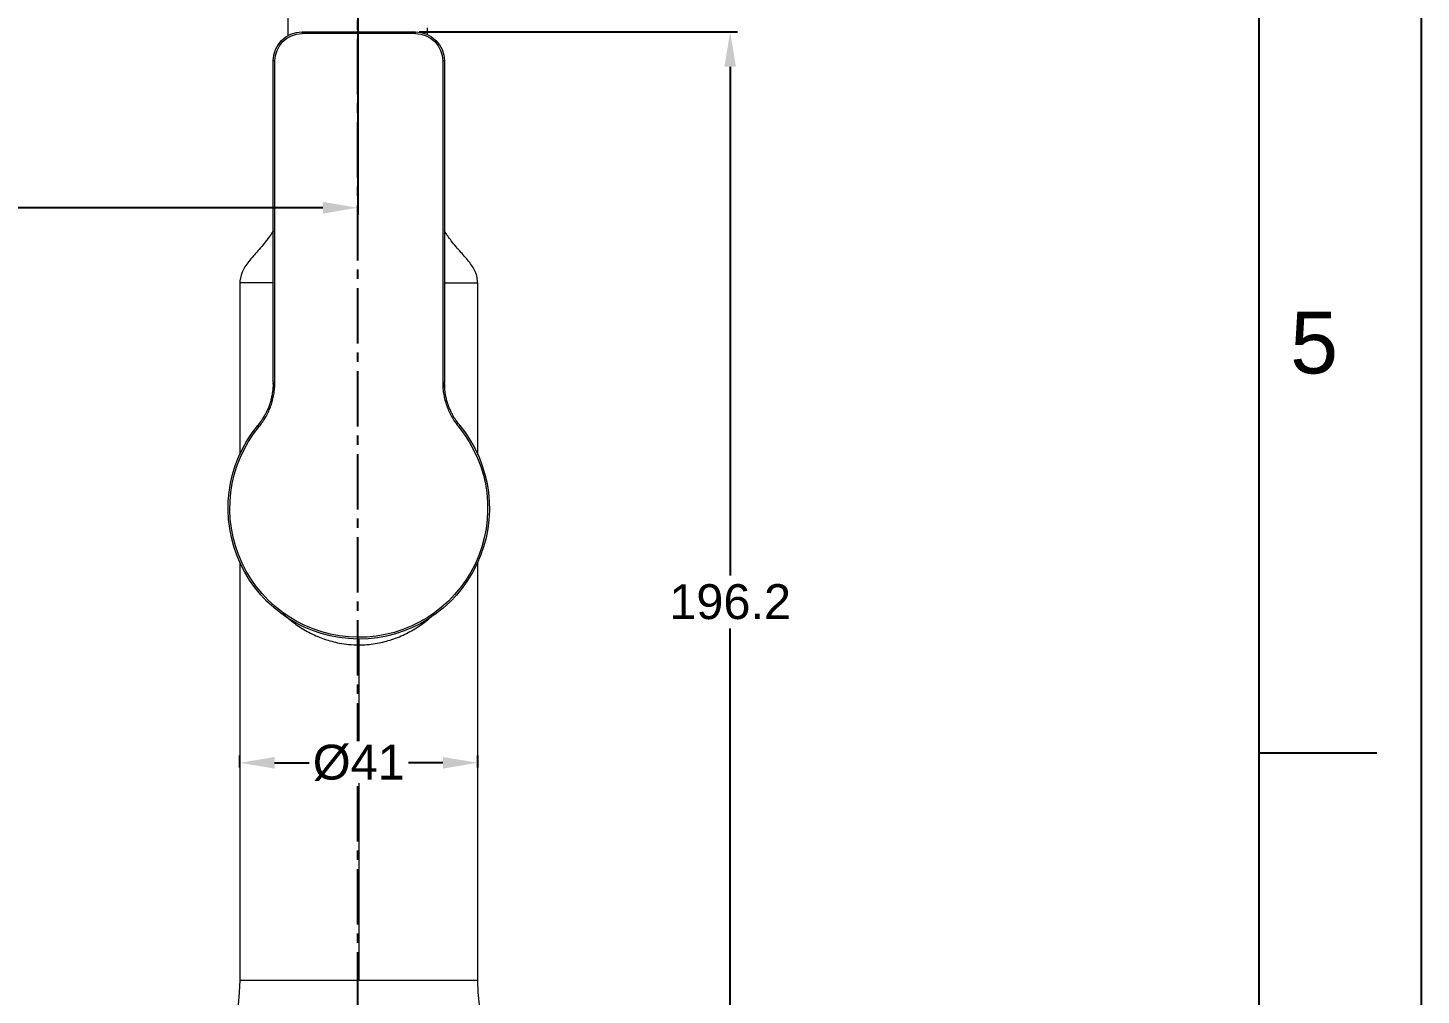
# Model space of a CAD drawing. Header units: millimetres. Extents: x 7392 to 8221, y 1108 to 2280.
# Drawn here: x 7980.7 to 8220.6, y 1512.7 to 1679.2 of the extents above; entities that cross this region are included whole.
import ezdxf

# ---------------------------------------------------------------- set-up
doc = ezdxf.new("R2010")
doc.units = ezdxf.units.MM
doc.linetypes.add('CENTER2', pattern=[28.575, 19.05, -3.175, 3.175, -3.175])
doc.layers.add('CENTER', color=1, linetype='CENTER2')
doc.layers.add('DIM', color=3, linetype='Continuous', lineweight=9)
doc.styles.get("Standard").update_dxf_attribs({"font": 'arial.ttf'})
doc.dimstyles.new('사본(2) STANDARD', dxfattribs={"dimscale": 0, "dimtxt": 4, "dimasz": 4, "dimexe": 1.25, "dimexo": 0.625, "dimgap": 1.5, "dimtad": 3, "dimtih": 1, "dimtoh": 1, "dimdec": 1, "dimzin": 9, "dimdsep": 46, "dimtxsty": 'Standard', "dimcen": 2.5, "dimclrd": 3, "dimclre": 3, "dimclrt": 4, "dimadec": 0, "dimazin": 0, "dimtfac": 1, "dimtdec": 1, "dimtmove": 0, "dimatfit": 3, "dimfxl": 1.25, "dimtfill": 1, "dimtolj": 1, "dimtzin": 0, "dimarcsym": 0})

# ---------------------------------------------------------------- blocks, each defined once
blk = doc.blocks.new('*D20')
at = {"layer": 'Defpoints', "color": 0, "transparency": 16777216}
for p in [(7935.48, 1935.95), (7751.8, 1482.3), (8011.9, 1482.3)]:
    blk.add_point(p, dxfattribs=at)
at = {"layer": 'DIM', "color": 3, "lineweight": -2, "transparency": 16777216}
for p, q in [((7934.85, 1935.95), (7750.55, 1935.95)), ((7751.8, 1929.95), (7751.8, 1713.69)), ((7751.8, 1488.3), (7751.8, 1704.56)), ((8011.28, 1482.3), (7750.55, 1482.3))]:
    blk.add_line(p, q, dxfattribs=at)
at = {"layer": 'DIM', "color": 3, "transparency": 16777216}
for points in [[(7750.8, 1929.95), (7752.8, 1929.95), (7751.8, 1935.95)], [(7750.8, 1488.3), (7752.8, 1488.3), (7751.8, 1482.3)]]:
    blk.add_solid(points, dxfattribs=at)
at = {"layer": 'DIM', "color": 4, "transparency": 16777216, "insert": (7751.8, 1709.12), "char_height": 6, "attachment_point": 5, "bg_fill": 3, "box_fill_scale": 1.1, "bg_fill_color": 256, "bg_fill_true_color": 13158600, "bg_fill_transparency": 0}
blk.add_mtext('\\A1;453.7', dxfattribs=at)
blk = doc.blocks.new('*D24')
at = {"layer": 'Defpoints', "color": 0, "transparency": 16777216}
for p in [(8058.15, 1552.7), (8017.15, 1551.26), (8058.15, 1551.26)]:
    blk.add_point(p, dxfattribs=at)
at = {"layer": 'DIM', "color": 3, "lineweight": -2, "transparency": 16777216}
for p, q in [((8017.15, 1551.88), (8017.15, 1553.95)), ((8023.15, 1552.7), (8029.17, 1552.7)), ((8052.15, 1552.7), (8046.14, 1552.7)), ((8058.15, 1551.88), (8058.15, 1553.95))]:
    blk.add_line(p, q, dxfattribs=at)
at = {"layer": 'DIM', "color": 3, "transparency": 16777216}
for points in [[(8023.15, 1553.7), (8023.15, 1551.7), (8017.15, 1552.7)], [(8052.15, 1553.7), (8052.15, 1551.7), (8058.15, 1552.7)]]:
    blk.add_solid(points, dxfattribs=at)
at = {"layer": 'DIM', "color": 4, "transparency": 16777216, "insert": (8037.65, 1552.7), "char_height": 6, "attachment_point": 5, "bg_fill": 3, "box_fill_scale": 1.1, "bg_fill_color": 256, "bg_fill_true_color": 13158600, "bg_fill_transparency": 0}
blk.add_mtext('\\A1;%%C41', dxfattribs=at)
blk = doc.blocks.new('*D25')
at = {"layer": 'Defpoints', "color": 0, "transparency": 16777216}
for p in [(8047.4, 1678.5), (8063.4, 1482.3), (8101.61, 1482.3)]:
    blk.add_point(p, dxfattribs=at)
at = {"layer": 'DIM', "color": 3, "lineweight": -2, "transparency": 16777216}
for p, q in [((8048.03, 1678.5), (8102.86, 1678.5)), ((8101.61, 1672.5), (8101.61, 1584.96)), ((8101.61, 1488.3), (8101.61, 1575.83)), ((8064.03, 1482.3), (8102.86, 1482.3))]:
    blk.add_line(p, q, dxfattribs=at)
at = {"layer": 'DIM', "color": 3, "transparency": 16777216}
for points in [[(8100.61, 1672.5), (8102.61, 1672.5), (8101.61, 1678.5)], [(8100.61, 1488.3), (8102.61, 1488.3), (8101.61, 1482.3)]]:
    blk.add_solid(points, dxfattribs=at)
at = {"layer": 'DIM', "color": 4, "transparency": 16777216, "insert": (8101.61, 1580.4), "char_height": 6, "attachment_point": 5, "bg_fill": 3, "box_fill_scale": 1.1, "bg_fill_color": 256, "bg_fill_true_color": 13158600, "bg_fill_transparency": 0}
blk.add_mtext('\\A1;196.2', dxfattribs=at)
blk = doc.blocks.new('*D26')
at = {"layer": 'Defpoints', "color": 0, "transparency": 16777216}
for p in [(7808.41, 1714.73), (8037.48, 1714.73), (8037.48, 1648.24)]:
    blk.add_point(p, dxfattribs=at)
at = {"layer": 'DIM', "color": 3, "lineweight": -2, "transparency": 16777216}
for p, q in [((7808.41, 1714.11), (7808.41, 1646.99)), ((8037.48, 1714.11), (8037.48, 1646.99)), ((7814.41, 1648.24), (7914.76, 1648.24)), ((8031.48, 1648.24), (7931.13, 1648.24))]:
    blk.add_line(p, q, dxfattribs=at)
at = {"layer": 'DIM', "color": 3, "transparency": 16777216}
for points in [[(7814.41, 1649.24), (7814.41, 1647.24), (7808.41, 1648.24)], [(8031.48, 1649.24), (8031.48, 1647.24), (8037.48, 1648.24)]]:
    blk.add_solid(points, dxfattribs=at)
at = {"layer": 'DIM', "color": 4, "transparency": 16777216, "insert": (7922.94, 1648.24), "char_height": 6, "attachment_point": 5, "bg_fill": 3, "box_fill_scale": 1.1, "bg_fill_color": 256, "bg_fill_true_color": 13158600, "bg_fill_transparency": 0}
blk.add_mtext('\\A1;229', dxfattribs=at)

msp = doc.modelspace()

# ---------------------------------------------------------------- linework, layer by layer
at = {"color": 7, "linetype": 'Continuous'}
for p, q in [((8220.61, 2279.55), (8220.61, 1108.21)), ((8192.72, 1136.1), (8192.72, 2251.66)), ((8192.72, 1554.43), (8212.99, 1554.43))]:
    msp.add_line(p, q, dxfattribs=at)
at = {"linetype": 'Continuous', "lineweight": 18, "extrusion": (-1.22465e-16, -1, 0)}
for p, q in [((8025.48, 1677.87), (8025.48, 1821.95)), ((8027.9, 1678.5), (8047.4, 1678.5)), ((8049.48, 1678.05), (8049.48, 1679.2)), ((8022.9, 1618.19), (8022.9, 1673.5)), ((8052.4, 1673.5), (8052.4, 1618.18)), ((8017.15, 1635.3), (8017.15, 1605.77)), ((8058.15, 1605.77), (8058.15, 1635.3)), ((8022.9, 1618.19), (8023.2, 1618.19)), ((8017.15, 1587.22), (8017.15, 1515.3)), ((8058.15, 1515.3), (8058.15, 1587.22))]:
    msp.add_line(p, q, dxfattribs=at)
at = {"linetype": 'Continuous', "lineweight": 13, "extrusion": (-1.22465e-16, -1, 0)}
for p, q in [((8027.9, 1678.5), (8027.9, 1678.2)), ((8047.4, 1678.2), (8027.9, 1678.2)), ((8047.4, 1678.2), (8047.4, 1678.5)), ((8023.2, 1673.5), (8022.9, 1673.5)), ((8023.2, 1618.19), (8023.2, 1673.5)), ((8052.4, 1673.5), (8052.1, 1673.5)), ((8052.1, 1673.5), (8052.1, 1618.18)), ((8022.9, 1635.3), (8017.15, 1635.3)), ((8052.4, 1635.3), (8058.15, 1635.3)), ((8052.4, 1618.18), (8052.1, 1618.18)), ((8037.65, 1573), (8037.65, 1515.3)), ((8017.15, 1515.3), (8037.65, 1515.3)), ((8037.65, 1515.3), (8058.15, 1515.3))]:
    msp.add_line(p, q, dxfattribs=at)
at = {"linetype": 'Continuous', "lineweight": 18, "extrusion": (0, 0, -1)}
for centre, radius, start, end in [((-8027.9, 1673.5), 5, 0, 90), ((-8047.4, 1673.5), 5, 90, 180), ((-8037.65, 1596.5), 22.5, 270.4606, 39.3249), ((-8037.65, 1596.5), 22.5, 140.6751, 270), ((-8037.65, 1596.5), 22.5, 270, 270.4606)]:
    msp.add_arc(centre, radius, start, end, dxfattribs=at)
at = {"linetype": 'Continuous', "lineweight": 13, "extrusion": (0, 0, -1)}
for centre, radius, start, end in [((-8027.9, 1673.5), 4.7, 0, 90), ((-8047.4, 1673.5), 4.7, 90, 180), ((-8037.65, 1596.5), 22.2, 270.4606, 39.3249), ((-8037.65, 1596.5), 22.2, 140.6751, 270.4606)]:
    msp.add_arc(centre, radius, start, end, dxfattribs=at)
at = {"linetype": 'Continuous', "lineweight": 18}
for points, knots in [([(8022.96, 1644.34), (8022.65, 1643.83), (8021.82, 1642.6), (8020.33, 1640.86), (8018.72, 1639.08), (8017.41, 1637.21), (8017.17, 1635.82), (8017.16, 1635.1)], [0, 0, 0, 0, 0.161148, 0.397902, 0.619076, 0.813487, 1, 1, 1, 1]), ([(8058.15, 1635.1), (8058.14, 1635.79), (8057.93, 1637.11), (8056.73, 1638.91), (8055.19, 1640.62), (8053.65, 1642.38), (8052.76, 1643.67), (8052.4, 1644.26)], [0, 0, 0, 0, 0.179667, 0.365237, 0.574919, 0.809965, 1, 1, 1, 1]), ([(8022.9, 1618.19), (8022.9, 1618.07), (8022.9, 1617.76), (8022.87, 1617.25), (8022.81, 1616.64), (8022.71, 1616.01), (8022.57, 1615.34), (8022.38, 1614.66), (8022.15, 1613.98), (8021.87, 1613.32), (8021.56, 1612.69), (8021.22, 1612.11), (8020.87, 1611.58), (8020.55, 1611.13), (8020.34, 1610.86), (8020.25, 1610.75)], [0, 0, 0, 0, 0.043837, 0.114379, 0.190639, 0.270395, 0.35463, 0.44372, 0.534416, 0.623909, 0.71051, 0.793868, 0.87409, 0.9477, 1, 1, 1, 1]), ([(8022.9, 1617.98), (8022.9, 1617.97), (8022.9, 1617.95), (8022.91, 1617.93), (8022.91, 1617.92), (8022.91, 1617.91), (8022.91, 1617.9), (8022.91, 1617.9), (8022.91, 1617.9), (8022.91, 1617.91), (8022.92, 1617.92), (8022.92, 1617.93), (8022.92, 1617.95), (8022.93, 1617.98), (8022.93, 1618.03), (8022.94, 1618.08), (8022.95, 1618.12), (8022.95, 1618.14)], [0, 0, 0, 0, 0.078285, 0.147397, 0.207977, 0.261506, 0.310585, 0.357809, 0.405527, 0.456168, 0.512403, 0.576318, 0.648922, 0.730918, 0.822988, 0.925813, 1, 1, 1, 1]), ([(8055.06, 1610.75), (8055, 1610.82), (8054.87, 1610.99), (8054.66, 1611.27), (8054.41, 1611.61), (8054.16, 1612), (8053.9, 1612.44), (8053.63, 1612.94), (8053.35, 1613.52), (8053.1, 1614.16), (8052.87, 1614.83), (8052.7, 1615.49), (8052.58, 1616.1), (8052.5, 1616.65), (8052.45, 1617.14), (8052.42, 1617.57), (8052.41, 1617.92), (8052.4, 1618.11), (8052.4, 1618.18)], [0, 0, 0, 0, 0.032825, 0.079759, 0.13134, 0.188298, 0.251365, 0.321968, 0.402107, 0.489265, 0.578931, 0.665276, 0.742977, 0.811454, 0.871866, 0.925572, 0.973946, 1, 1, 1, 1]), ([(8052.4, 1617.98), (8052.4, 1617.68), (8052.42, 1617.38), (8052.44, 1617.07), (8052.44, 1617.06), (8052.44, 1617.06)], [0, 0, 0, 0, 0.995768, 0.995768, 1, 1, 1, 1]), ([(8020.33, 1610.86), (8020.33, 1610.85), (8020.32, 1610.84), (8020.29, 1610.81), (8020.29, 1610.8), (8020.27, 1610.78), (8020.26, 1610.77), (8020.25, 1610.75)], [0, 0, 0, 0, 0.5, 0.5, 0.75, 0.75, 1, 1, 1, 1]), ([(8021.34, 1611.99), (8021.39, 1612.04), (8021.49, 1612.15), (8021.6, 1612.26), (8021.65, 1612.31)], [0, 0, 0, 0, 0.524, 1, 1, 1, 1]), ([(8055.06, 1610.75), (8055.05, 1610.77), (8055.04, 1610.78), (8055.02, 1610.8), (8055.01, 1610.81), (8054.99, 1610.84), (8054.98, 1610.85), (8054.97, 1610.86)], [0, 0, 0, 0, 0.25, 0.25, 0.5, 0.5, 1, 1, 1, 1])]:
    msp.add_open_spline(points, degree=3, knots=knots, dxfattribs=at)
for points in [[(8020.48, 1610.56), (8020.71, 1610.84), (8021.13, 1611.41), (8021.69, 1612.29), (8022.15, 1613.2), (8022.53, 1614.13), (8022.83, 1615.09), (8023.04, 1616.09), (8023.17, 1617.12), (8023.2, 1617.83), (8023.2, 1618.19)], [(8022.9, 1617.98), (8022.9, 1617.67), (8022.89, 1617.36), (8022.86, 1617.05)], [(8022.9, 1618.19), (8022.9, 1618.15), (8022.9, 1618.1), (8022.9, 1618.03), (8022.9, 1617.99), (8022.9, 1617.98)], [(8052.1, 1618.18), (8052.1, 1617.83), (8052.13, 1617.12), (8052.27, 1616.09), (8052.48, 1615.09), (8052.78, 1614.13), (8053.16, 1613.2), (8053.62, 1612.29), (8054.17, 1611.41), (8054.6, 1610.84), (8054.83, 1610.56)], [(8052.4, 1617.98), (8052.4, 1617.99), (8052.4, 1618.02), (8052.4, 1618.1), (8052.4, 1618.15), (8052.4, 1618.18)], [(8020.91, 1611.61), (8020.73, 1611.35), (8020.54, 1611.1), (8020.33, 1610.86)], [(8054.4, 1611.61), (8054.58, 1611.35), (8054.77, 1611.1), (8054.97, 1610.86)], [(8017.15, 1515.3), (8017.15, 1503.71), (8010.65, 1493.64), (8011.15, 1489.1)], [(8064.15, 1489.1), (8064.66, 1493.64), (8058.15, 1503.71), (8058.15, 1515.3)]]:
    msp.add_open_spline(points, degree=3, dxfattribs=at)
at = {"linetype": 'Continuous', "lineweight": 13}
for points, weights in [([(8020.25, 1610.75), (8020.25, 1610.75), (8020.34, 1610.68), (8020.48, 1610.56)], [1.18201605485, 0.946343464497, 0.939530781128, 1.16157800475]), ([(8037.65, 1574.05), (8037.65, 1573.71), (8037.65, 1573.35), (8037.65, 1573)], [1.04674549224, 1.07528584498, 1.11689513275, 1.17157335554])]:
    msp.add_rational_spline(points, weights, degree=3, dxfattribs=at)
for points, knots in [([(8055.06, 1610.75), (8055.06, 1610.75), (8055.05, 1610.75), (8055.03, 1610.73), (8055.01, 1610.72), (8054.97, 1610.68), (8054.94, 1610.66), (8054.89, 1610.61), (8054.86, 1610.59), (8054.83, 1610.56)], [0, 0, 0, 0, 0.25, 0.25, 0.5, 0.5, 0.75, 0.75, 1, 1, 1, 1]), ([(8024.59, 1578.39), (8024.76, 1578.22), (8025.25, 1577.78), (8026.07, 1577.09), (8027.09, 1576.34), (8028.18, 1575.64), (8029.34, 1575), (8030.54, 1574.44), (8031.76, 1573.97), (8033.02, 1573.59), (8034.4, 1573.27), (8035.96, 1573.05), (8037.07, 1573), (8037.65, 1573)], [0, 0, 0, 0, 0.053586, 0.147677, 0.237189, 0.328798, 0.424136, 0.516964, 0.604122, 0.689957, 0.782467, 0.885702, 1, 1, 1, 1]), ([(8037.65, 1573), (8038.14, 1573), (8039.1, 1573.03), (8040.48, 1573.2), (8041.79, 1573.46), (8043.07, 1573.81), (8044.34, 1574.26), (8045.58, 1574.8), (8046.75, 1575.42), (8047.85, 1576.09), (8048.93, 1576.85), (8049.85, 1577.59), (8050.4, 1578.09), (8050.61, 1578.28)], [0, 0, 0, 0, 0.096838, 0.188935, 0.277873, 0.365015, 0.457018, 0.55314, 0.646969, 0.737895, 0.831968, 0.935531, 1, 1, 1, 1])]:
    msp.add_open_spline(points, degree=3, knots=knots, dxfattribs=at)
at = {"layer": 'CENTER', "color": 1, "linetype": 'CENTER2', "ltscale": 0.5, "extrusion": (-1.22465e-16, -1, 0)}
msp.add_line((8037.48, 1424.87), (8037.48, 1821.95), dxfattribs=at)

# ---------------------------------------------------------------- texts
at = {"insert": (8202.18, 1624.96), "char_height": 10.63, "attachment_point": 5}
msp.add_mtext_dynamic_manual_height_columns('5', width=69.7226, gutter_width=17.43, heights=[0], dxfattribs=at)

# ---------------------------------------------------------------- next in the draw order: dimensions: what is measured, and where the dimension line sits
at = {"layer": 'DIM'}
dim = msp.add_linear_dim(base=(7751.79758566, 1482.29569114), p1=(7935.47543663, 1935.94569114), p2=(8011.90447404, 1482.29569114), angle=90, dimstyle='사본(2) STANDARD', override={"dimscale": 1, "dimtxt": 6, "dimasz": 6, "dimtad": 0}, dxfattribs=at)
dim.commit()
dim.dimension.update_dxf_attribs({"geometry": '*D20', "text_midpoint": (7751.79758566, 1709.12069114)})
dim = msp.add_linear_dim(base=(8058.15, 1552.7), p1=(8017.15, 1551.26), p2=(8058.15, 1551.26), text='%%C<>', dimstyle='사본(2) STANDARD', override={"dimscale": 1, "dimtxt": 6, "dimasz": 6, "dimtad": 0}, dxfattribs=at)
dim.commit()
dim.dimension.update_dxf_attribs({"geometry": '*D24', "text_midpoint": (8037.65, 1552.7)})

# ---------------------------------------------------------------- next in the draw order: dimensions: what is measured, and where the dimension line sits
dim = msp.add_linear_dim(base=(8037.48, 1648.24), p1=(7808.41, 1714.73), p2=(8037.48, 1714.73), text='229', dimstyle='사본(2) STANDARD', override={"dimscale": 1, "dimtxt": 6, "dimasz": 6, "dimtad": 0}, dxfattribs=at)
dim.commit()
dim.dimension.update_dxf_attribs({"geometry": '*D26', "text_midpoint": (7922.94, 1648.24), "dimtype": 160})
dim = msp.add_linear_dim(base=(8101.61, 1482.3), p1=(8047.4, 1678.5), p2=(8063.4, 1482.3), angle=90, dimstyle='사본(2) STANDARD', override={"dimscale": 1, "dimtxt": 6, "dimasz": 6, "dimtad": 0}, dxfattribs=at)
dim.commit()
dim.dimension.update_dxf_attribs({"geometry": '*D25', "text_midpoint": (8101.61, 1580.4)})

doc.saveas('drawing.dxf')
